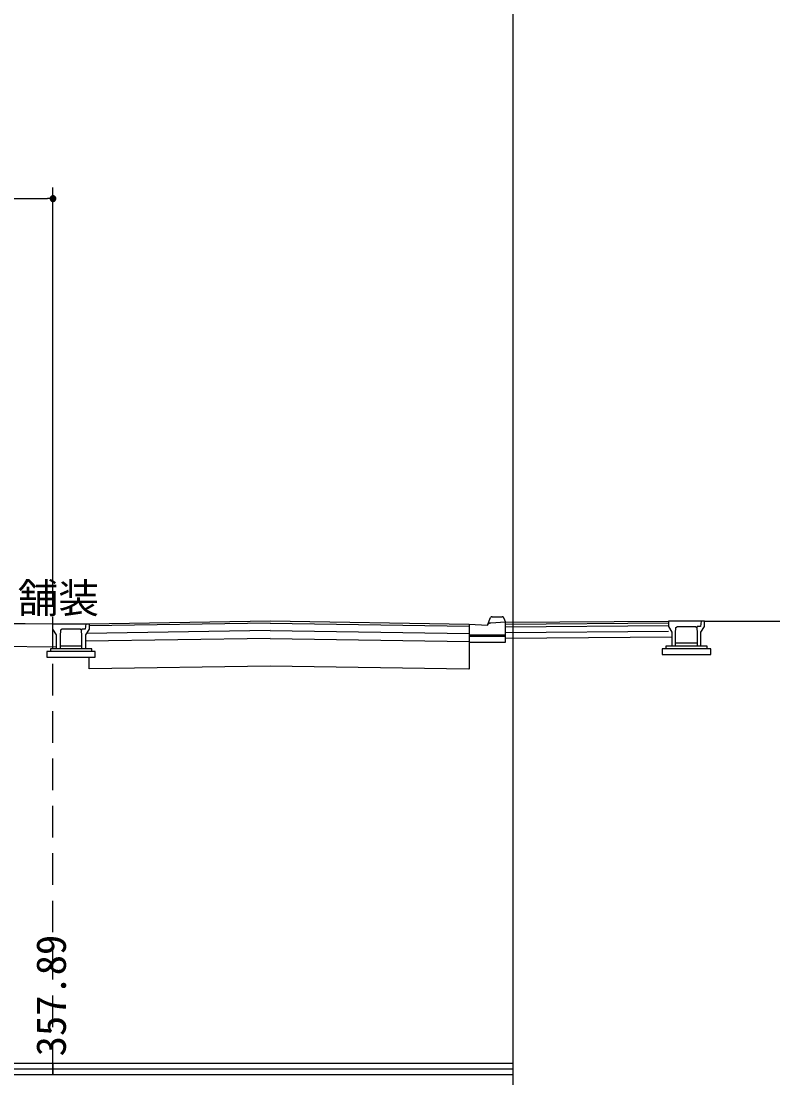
# Model space of a CAD drawing. Units: millimetres on the paper. Extents: x -84 to 7, y -133 to 191.
# Drawn here: x -0.91 to 5.82, y -114.88 to -105.52 of the extents above; entities that cross this region are included whole.
import ezdxf
from ezdxf.enums import TextEntityAlignment as Align

# ---------------------------------------------------------------- set-up
doc = ezdxf.new("R2010")
doc.units = ezdxf.units.MM
doc.header["$LTSCALE"] = 0.14
doc.linetypes.add('DASHED2', pattern=[3, 2, -1])
for name, color, linetype in [('0-1_D-BDG-3-DL-2', 7, 'Continuous'), ('0-2_D-TTL-FRAM_枠', 7, 'Continuous'), ('0-3_D-STR-2-文字', 7, 'Continuous'), ('0-5_D-BDG-2-DL-1', 7, 'Continuous'), ('0-7_D-STR-1-計線1', 7, 'Continuous'), ('0-8_D-STR-DIM-2高さ', 7, 'Continuous'), ('0-9_D-BDG-1-現況', 7, 'Continuous'), ('0-A_D-BMK-ROW-区域', 7, 'DASHED2')]:
    doc.layers.add(name, color=color, linetype=linetype)
doc.styles.add('ＭＳ ゴシック', font='')
doc.styles.get('ＭＳ ゴシック').set_extended_font_data('MS Gothic')

msp = doc.modelspace()

# ---------------------------------------------------------------- linework, layer by layer
at = {"layer": '0-1_D-BDG-3-DL-2'}
for p, q in [((-73.8141, -114.7512), (3.4526, -114.7512)), ((-73.8141, -114.8512), (3.4526, -114.8512))]:
    msp.add_line(p, q, dxfattribs=at)
at = {"layer": '0-2_D-TTL-FRAM_枠'}
msp.add_lwpolyline([(-76.8141, -73.6012), (3.4526, -73.6012), (3.4526, -129.8012), (-76.8141, -129.8012)], close=True, dxfattribs=at)
at = {"layer": '0-3_D-STR-2-文字'}
for p, q in [((-0.6231, -110.7065), (-0.6231, -106.9888)), ((-2.0427, -107.0888), (-0.6731, -107.0888)), ((-0.6481, -107.0888), (-0.6731, -107.0888)), ((-0.5987, -107.0838), (-0.6476, -107.0838)), ((-0.6002, -107.0987), (-0.646, -107.0987)), ((-0.6032, -107.0738), (-0.6431, -107.0738)), ((-0.6082, -107.1087), (-0.6381, -107.1087))]:
    msp.add_line(p, q, dxfattribs=at)
for points in [[(-0.5981, -107.0888), (-0.5983, -107.0856), (-0.5989, -107.0826), (-0.5999, -107.0796), (-0.6012, -107.0767), (-0.6029, -107.0741), (-0.6049, -107.0717), (-0.6072, -107.0695), (-0.6097, -107.0677), (-0.6125, -107.0662), (-0.6154, -107.065), (-0.6185, -107.0642), (-0.6216, -107.0638), (-0.6247, -107.0638), (-0.6278, -107.0642), (-0.6309, -107.065), (-0.6338, -107.0662), (-0.6365, -107.0677), (-0.6391, -107.0695), (-0.6414, -107.0717), (-0.6434, -107.0741), (-0.6451, -107.0767), (-0.6464, -107.0796), (-0.6474, -107.0826), (-0.6479, -107.0856), (-0.6481, -107.0888), (-0.6231, -107.0888)], [(-0.6481, -107.0888), (-0.6479, -107.0919), (-0.6474, -107.095), (-0.6464, -107.098), (-0.6451, -107.1008), (-0.6434, -107.1035), (-0.6414, -107.1059), (-0.6391, -107.108), (-0.6365, -107.1099), (-0.6338, -107.1114), (-0.6309, -107.1126), (-0.6278, -107.1133), (-0.6247, -107.1137), (-0.6216, -107.1137), (-0.6185, -107.1133), (-0.6154, -107.1126), (-0.6125, -107.1114), (-0.6097, -107.1099), (-0.6072, -107.108), (-0.6049, -107.1059), (-0.6029, -107.1035), (-0.6012, -107.1008), (-0.5999, -107.098), (-0.5989, -107.095), (-0.5983, -107.0919), (-0.5981, -107.0888), (-0.6231, -107.0888)]]:
    msp.add_lwpolyline(points, close=True, dxfattribs=at)
at = {"layer": '0-5_D-BDG-2-DL-1'}
msp.add_line((-76.8141, -114.8012), (3.4526, -114.8012), dxfattribs=at)
at = {"layer": '0-7_D-STR-1-計線1'}
for p, q in [((-2.0927, -110.8412), (-0.6231, -110.8565)), ((-2.0949, -111.0462), (-0.5911, -111.0618)), ((-0.6231, -114.7512), (-0.6231, -114.8512)), ((-0.6231, -114.7512), (-0.6231, -114.8512))]:
    msp.add_line(p, q, dxfattribs=at)
at = {"layer": '0-9_D-BDG-1-現況'}
for p, q in [((3.2682, -110.794), (3.3585, -110.794)), ((-0.6231, -110.8565), (-0.3023, -110.8565)), ((-0.6231, -110.904), (-0.6231, -110.8565)), ((-0.3023, -110.8565), (1.3019, -110.8315)), ((1.3019, -110.8515), (-0.3023, -110.8765)), ((-0.3023, -110.8565), (-0.3023, -110.904)), ((1.3019, -110.8315), (3.0664, -110.859)), ((1.3019, -110.8515), (3.0664, -110.879)), ((3.0664, -110.859), (3.2269, -110.869)), ((3.2269, -110.869), (3.256, -110.8008)), ((3.3873, -110.844), (3.2568, -110.8501)), ((3.3708, -110.8011), (3.3873, -110.844)), ((3.3873, -110.844), (4.8312, -110.8327)), ((3.3873, -111.019), (3.3873, -110.844)), ((3.3873, -110.859), (4.8312, -110.8478)), ((3.3873, -110.884), (4.8312, -110.8728)), ((5.1521, -110.8327), (4.8312, -110.8327)), ((4.8312, -110.8327), (4.8312, -110.8802)), ((4.8312, -110.8802), (4.8633, -110.9302)), ((4.8954, -110.9402), (4.8986, -110.8902)), ((4.8986, -110.8902), (4.9114, -110.8802)), ((4.9114, -110.8802), (5.0719, -110.8802)), ((5.0879, -110.8802), (5.0837, -110.8895)), ((5.1521, -110.8327), (5.8194, -110.8327)), ((-0.559, -110.964), (-0.559, -111.079)), ((-0.3825, -110.904), (-0.5429, -110.904)), ((-0.3697, -110.914), (-0.3825, -110.904)), ((-0.3665, -110.904), (-0.3706, -110.9132)), ((-0.3665, -110.964), (-0.3697, -110.914)), ((-0.3665, -111.079), (-0.3665, -110.964)), ((-0.3023, -110.904), (-0.3344, -110.954)), ((-0.3344, -110.954), (-0.3344, -111.079)), ((1.3019, -110.9165), (-0.3266, -110.9419)), ((1.3019, -110.9165), (3.0664, -110.944)), ((3.3873, -110.959), (3.0664, -110.959)), ((3.3873, -110.969), (3.0664, -110.969)), ((3.3855, -110.984), (4.8615, -110.9725)), ((3.3873, -110.934), (4.8312, -110.9228)), ((4.8633, -110.9302), (4.8633, -111.0552)), ((4.8954, -111.0552), (4.8954, -110.9402)), ((5.0879, -110.9402), (5.0879, -111.0552)), ((5.12, -111.0552), (5.12, -110.9302)), ((-0.2799, -111.079), (-0.6456, -111.079)), ((-0.6456, -111.079), (-0.6456, -111.104)), ((-0.3665, -111.054), (-0.559, -111.054)), ((1.3019, -110.9865), (-0.3344, -111.012)), ((-0.2799, -111.104), (-0.2799, -111.079)), ((1.3019, -110.9865), (3.0664, -111.014)), ((3.0664, -111.0165), (3.0664, -111.259)), ((5.1745, -111.0552), (4.8088, -111.0552)), ((4.8088, -111.0552), (4.8088, -111.0802)), ((5.0879, -111.0302), (4.8954, -111.0302)), ((5.1745, -111.0802), (5.1745, -111.0552)), ((-0.2478, -111.104), (-0.6777, -111.104)), ((-0.6777, -111.104), (-0.6777, -111.154)), ((-0.6777, -111.154), (-0.2478, -111.154)), ((-0.3023, -111.2565), (-0.3023, -111.154)), ((-0.2478, -111.154), (-0.2478, -111.104)), ((5.2066, -111.0802), (4.7767, -111.0802)), ((4.7767, -111.0802), (4.7767, -111.1302)), ((4.7767, -111.1302), (5.2066, -111.1302)), ((5.2066, -111.1302), (5.2066, -111.0802))]:
    msp.add_line(p, q, dxfattribs=at)
for points in [[(-66.6806, -110.4565), (-62.3082, -110.5015), (-55.9505, -110.5512), (-48.583, -110.6015), (-42.0651, -110.6512), (-34.4063, -110.7015), (-25.2392, -110.7512), (-13.213, -110.8012), (-1.3748, -110.8515), (-0.6231, -110.8565)], [(3.2682, -110.794), (3.2677, -110.794), (3.2673, -110.794), (3.2669, -110.794), (3.2664, -110.7941), (3.266, -110.7941), (3.2655, -110.7942), (3.2651, -110.7943), (3.2647, -110.7944), (3.2642, -110.7945), (3.2638, -110.7946), (3.2634, -110.7947), (3.263, -110.7948), (3.2626, -110.795), (3.2622, -110.7951), (3.2618, -110.7953), (3.2614, -110.7955), (3.2611, -110.7957), (3.2607, -110.7959), (3.2603, -110.7961), (3.26, -110.7963), (3.2596, -110.7965), (3.2593, -110.7968), (3.259, -110.797), (3.2587, -110.7973), (3.2584, -110.7975), (3.2581, -110.7978), (3.2579, -110.7981), (3.2576, -110.7983), (3.2573, -110.7986), (3.2571, -110.7989), (3.2569, -110.7992), (3.2567, -110.7995), (3.2565, -110.7999), (3.2563, -110.8002), (3.2562, -110.8005), (3.256, -110.8008)], [(3.3708, -110.8011), (3.3706, -110.8008), (3.3705, -110.8004), (3.3703, -110.8001), (3.3701, -110.7998), (3.3699, -110.7995), (3.3697, -110.7991), (3.3695, -110.7988), (3.3692, -110.7985), (3.369, -110.7982), (3.3687, -110.798), (3.3684, -110.7977), (3.3681, -110.7974), (3.3678, -110.7971), (3.3675, -110.7969), (3.3672, -110.7966), (3.3668, -110.7964), (3.3665, -110.7962), (3.3661, -110.796), (3.3658, -110.7958), (3.3654, -110.7956), (3.365, -110.7954), (3.3646, -110.7952), (3.3642, -110.795), (3.3638, -110.7949), (3.3634, -110.7947), (3.3629, -110.7946), (3.3625, -110.7945), (3.3621, -110.7944), (3.3616, -110.7943), (3.3612, -110.7942), (3.3607, -110.7941), (3.3603, -110.7941), (3.3598, -110.794), (3.3594, -110.794), (3.3589, -110.794), (3.3585, -110.794)], [(-0.3312, -110.8565), (-0.3376, -110.904), (-0.3665, -110.904)], [(3.0664, -110.859), (3.0664, -111.019), (3.3873, -111.019)], [(3.2568, -110.8501), (3.2557, -110.8502), (3.2546, -110.8504), (3.2535, -110.8506), (3.2524, -110.8508), (3.2513, -110.8511), (3.2502, -110.8514), (3.2492, -110.8516), (3.2482, -110.852), (3.2471, -110.8523), (3.2461, -110.8527), (3.2451, -110.8531), (3.2441, -110.8535), (3.2431, -110.8539), (3.2422, -110.8544), (3.2413, -110.8549), (3.2403, -110.8554), (3.2394, -110.8559), (3.2386, -110.8564), (3.2377, -110.857), (3.2369, -110.8575), (3.236, -110.8581), (3.2353, -110.8588), (3.2345, -110.8594), (3.2337, -110.86), (3.233, -110.8607), (3.2323, -110.8614), (3.2316, -110.8621), (3.231, -110.8628), (3.2304, -110.8635), (3.2298, -110.8643), (3.2292, -110.865), (3.2287, -110.8658), (3.2282, -110.8666), (3.2277, -110.8674), (3.2273, -110.8682), (3.2269, -110.869)], [(5.0719, -110.8802), (5.0847, -110.8902), (5.0879, -110.9402)], [(5.1232, -110.8327), (5.1168, -110.8802), (5.0879, -110.8802)], [(5.12, -110.9302), (5.1521, -110.8802), (5.1521, -110.8327)], [(-0.5911, -111.079), (-0.5911, -110.954), (-0.6231, -110.904)], [(-0.5429, -110.904), (-0.5558, -110.914), (-0.559, -110.964)], [(3.0602, -111.2589), (1.3019, -111.2315), (-0.3023, -111.2565)]]:
    msp.add_lwpolyline(points, dxfattribs=at)
at = {"layer": '0-A_D-BMK-ROW-区域'}
msp.add_line((-0.6231, -114.8512), (-0.6231, -108.8012), dxfattribs=at)

# ---------------------------------------------------------------- texts
at = {"layer": '0-3_D-STR-2-文字', "style": 'ＭＳ ゴシック'}
msp.add_text('ブロック舗装', height=0.2639, dxfattribs=at).set_placement((-2.3755, -110.8405), align=Align.BOTTOM_LEFT)
at = {"layer": '0-8_D-STR-DIM-2高さ', "style": 'ＭＳ ゴシック'}
msp.add_text('357.89', height=0.2639, rotation=90, dxfattribs=at).set_placement((-0.4294, -114.6904), align=Align.BOTTOM_LEFT)

doc.saveas('drawing.dxf')
